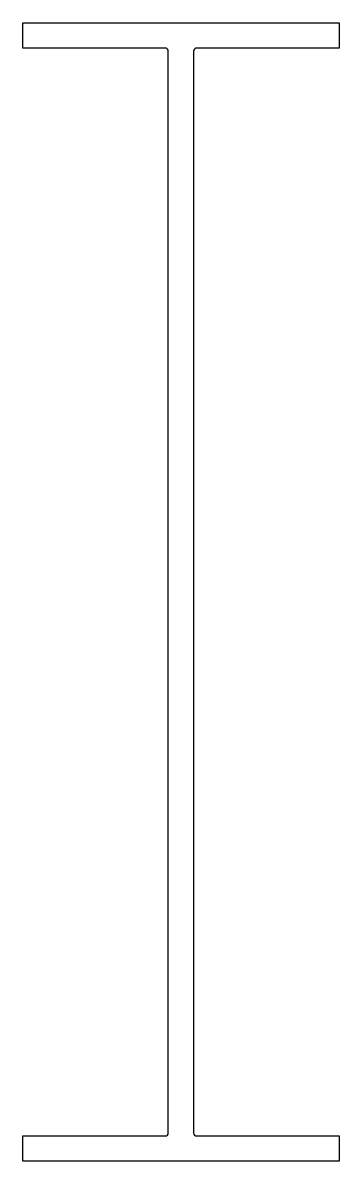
# Model space of a CAD drawing. Extents: x 253 to 303, y 132 to 312.
import ezdxf

# ---------------------------------------------------------------- set-up
doc = ezdxf.new("R2010")
doc.units = 0
doc.layers.get('0').update_dxf_attribs({"linetype": 'CONTINUOUS'})

msp = doc.modelspace()

# ---------------------------------------------------------------- linework, layer by layer
msp.add_lwpolyline([(275.9, 308.03), (253.4, 308.03), (253.4, 312.03), (303.4, 312.03), (303.4, 308.03), (280.9, 308.03, 0.414214), (280.4, 307.53), (280.4, 136.53, 0.414214), (280.9, 136.03), (303.4, 136.03), (303.4, 132.03), (253.4, 132.03), (253.4, 136.03), (275.9, 136.03, 0.414214), (276.4, 136.53), (276.4, 307.53, 0.414214)], format="xyb", close=True)

doc.saveas('drawing.dxf')
